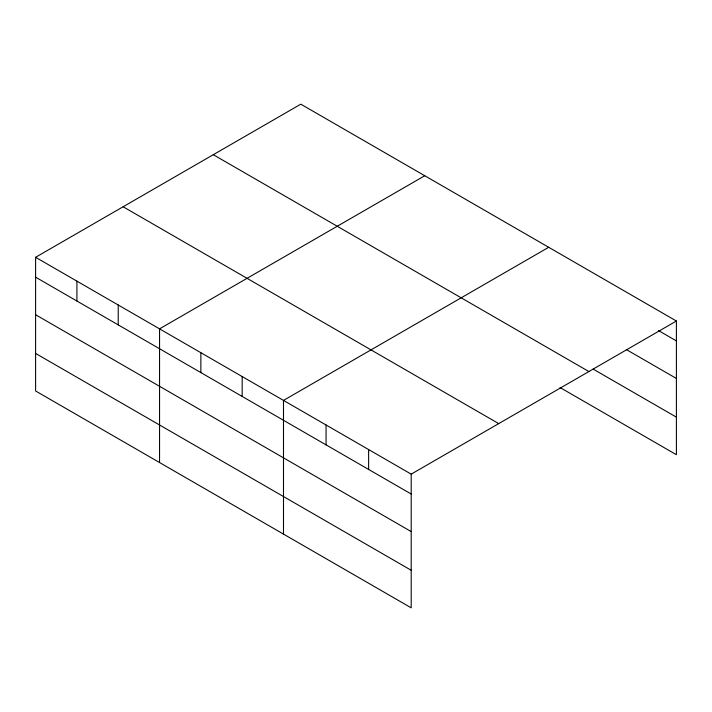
<?xml version="1.0" encoding="UTF-8"?>
<svg xmlns="http://www.w3.org/2000/svg" width="712" height="712" viewBox="0 0 712 712"><rect width="100%" height="100%" fill="white"/><g stroke="black" fill="none" stroke-linecap="round" stroke-linejoin="round"><path stroke-width="1.07" d="M35.6 257.29L411.198 474.139L411.198 607.826L35.6 390.977L35.6 257.29L300.802 104.174L676.4 321.023L676.4 454.71L560.05 387.533M424.752 175.739L159.55 328.846L159.55 462.533M548.694 247.295L283.492 400.411L283.492 534.098M411.198 474.139L676.4 321.023M658.431 330.537L676.4 340.906M626.266 349.521L676.4 378.464M593.158 369.092L676.4 417.152M213.288 154.7L588.886 371.548M123.114 206.765L498.712 423.613M35.6 277.173L411.198 494.021M35.6 314.731L411.198 531.579M35.6 353.419L411.198 570.268M368.629 449.566L368.629 469.448M326.06 424.984L326.06 444.875M242.178 376.559L242.178 396.442M200.864 352.707L200.864 372.59M118.228 304.994L118.228 324.886M76.914 281.142L76.914 301.025"/></g></svg>
